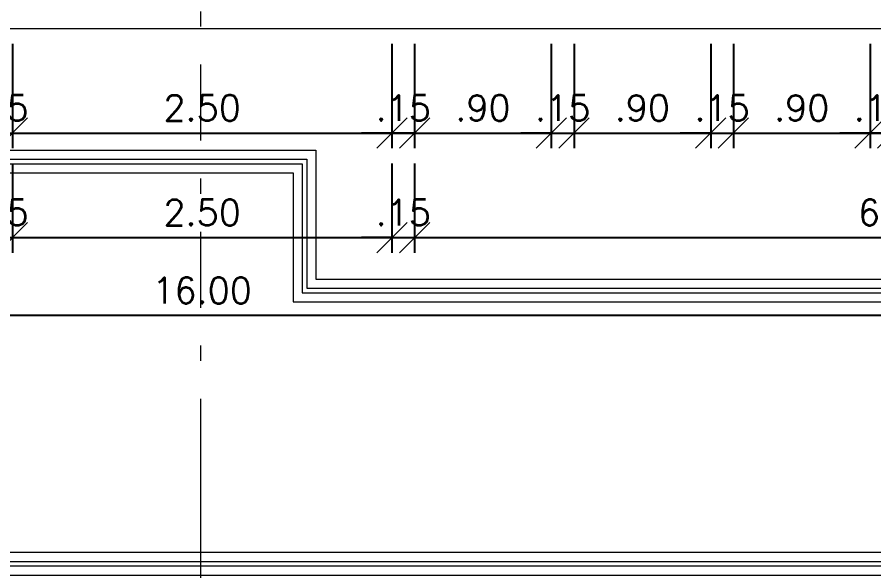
# Model space of a CAD drawing. Header units: millimetres. Extents: x 521 to 1055, y 261 to 520.
# Drawn here: x 673.03 to 678.68, y 370.68 to 374.32 of the extents above; entities that cross this region are included whole.
import ezdxf
from ezdxf.enums import TextEntityAlignment as Align

# ---------------------------------------------------------------- set-up
doc = ezdxf.new("R2010")
doc.units = ezdxf.units.MM
doc.linetypes.add('CONTINU', pattern=[0])
doc.linetypes.add('DASHDOTX2', pattern=[2, 1, -0.5, 0, -0.5])
doc.layers.add('0.1', color=8, linetype='Continuous', lineweight=13)
doc.styles.add('ROMANS', font='romans')
doc.dimstyles.new('Fares Eng - 50', dxfattribs={"dimscale": 2, "dimtxt": 0.085, "dimasz": 0.1, "dimexe": 0.05, "dimexo": 0.05, "dimgap": 0.04, "dimtad": 1, "dimzin": 4, "dimdsep": 46, "dimtxsty": 'ROMANS', "dimblk1": 'OBLIQUE', "dimblk2": 'OBLIQUE', "dimsah": 1, "dimcen": 0.05, "dimdle": 0.05, "dimclrd": 8, "dimclre": 8, "dimclrt": 8, "dimaunit": 1, "dimadec": 0, "dimazin": 0, "dimtfac": 1, "dimtix": 1, "dimtmove": 2, "dimatfit": 0, "dimldrblk": 'OPEN90', "dimfxl": 1, "dimtolj": 1, "dimtzin": 0, "dimarcsym": 0})

# ---------------------------------------------------------------- blocks, each defined once
blk = doc.blocks.new('_OBLIQUE')
at = {"color": 0, "linetype": 'ByBlock'}
blk.add_line((-0.5, -0.5), (0.5, 0.5), dxfattribs=at)
blk = doc.blocks.new('*D347')
at = {"layer": '0.1', "color": 8, "linetype": 'CONTINU', "lineweight": -2, "transparency": 16777216}
for p, q in [((672.8527, 374.1465), (672.8527, 373.4588)), ((673.0027, 374.1465), (673.0027, 373.4588)), ((672.8527, 373.5588), (672.6527, 373.5588)), ((672.8527, 373.5588), (673.0027, 373.5588)), ((673.0027, 373.5588), (673.2027, 373.5588))]:
    blk.add_line(p, q, dxfattribs=at)
at = {"layer": 'DEFPOINTS', "color": 0, "linetype": 'CONTINU', "lineweight": -2, "transparency": 16777216}
for p in [(672.8527, 374.2465), (673.0027, 374.2465), (673.0027, 373.5588)]:
    blk.add_point(p, dxfattribs=at)
at = {"layer": '0.1', "color": 8, "linetype": 'CONTINU', "lineweight": -2, "transparency": 16777216, "xscale": 0.2, "yscale": 0.2, "zscale": 0.2}
blk.add_blockref('_OBLIQUE', (672.8527, 373.5588), dxfattribs=at)
at = {"layer": '0.1', "color": 8, "linetype": 'CONTINU', "lineweight": -2, "transparency": 16777216, "xscale": 0.2, "yscale": 0.2, "zscale": 0.2, "rotation": 180}
blk.add_blockref('_OBLIQUE', (673.0027, 373.5588), dxfattribs=at)
at = {"layer": '0.1', "color": 8, "linetype": 'CONTINU', "transparency": 16777216, "insert": (672.9277, 373.7238), "char_height": 0.17, "attachment_point": 5, "style": 'ROMANS'}
blk.add_mtext('\\A1;.15', dxfattribs=at)
blk = doc.blocks.new('_Open90')
at = {"color": 0, "linetype": 'ByBlock', "lineweight": -2}
for p, q in [((-0.5, 0.5), (0, 0)), ((0, 0), (-1, 0)), ((0, 0), (-0.5, -0.5))]:
    blk.add_line(p, q, dxfattribs=at)
blk = doc.blocks.new('*D348')
at = {"layer": '0.1', "color": 8, "linetype": 'CONTINU', "lineweight": -2, "transparency": 16777216}
for p, q in [((673.0027, 374.1465), (673.0027, 373.4588)), ((675.5027, 374.1465), (675.5027, 373.4588)), ((672.9027, 373.5588), (675.6027, 373.5588))]:
    blk.add_line(p, q, dxfattribs=at)
at = {"layer": 'DEFPOINTS', "color": 0, "linetype": 'CONTINU', "lineweight": -2, "transparency": 16777216}
for p in [(673.0027, 374.2465), (675.5027, 374.2465), (675.5027, 373.5588)]:
    blk.add_point(p, dxfattribs=at)
at = {"layer": '0.1', "color": 8, "linetype": 'CONTINU', "lineweight": -2, "transparency": 16777216, "xscale": 0.2, "yscale": 0.2, "zscale": 0.2, "rotation": 180}
blk.add_blockref('_OBLIQUE', (673.0027, 373.5588), dxfattribs=at)
at = {"layer": '0.1', "color": 8, "linetype": 'CONTINU', "lineweight": -2, "transparency": 16777216, "xscale": 0.2, "yscale": 0.2, "zscale": 0.2}
blk.add_blockref('_OBLIQUE', (675.5027, 373.5588), dxfattribs=at)
at = {"layer": '0.1', "color": 8, "linetype": 'CONTINU', "transparency": 16777216, "insert": (674.2527, 373.7238), "char_height": 0.17, "attachment_point": 5, "style": 'ROMANS'}
blk.add_mtext('\\A1;2.50', dxfattribs=at)
blk = doc.blocks.new('*D349')
at = {"layer": '0.1', "color": 8, "linetype": 'CONTINU', "lineweight": -2, "transparency": 16777216}
for p, q in [((675.5027, 374.1465), (675.5027, 373.4588)), ((675.6527, 374.1465), (675.6527, 373.4588)), ((675.5027, 373.5588), (675.3027, 373.5588)), ((675.6527, 373.5588), (675.5027, 373.5588)), ((675.6527, 373.5588), (675.8527, 373.5588))]:
    blk.add_line(p, q, dxfattribs=at)
at = {"layer": 'DEFPOINTS', "color": 0, "linetype": 'CONTINU', "lineweight": -2, "transparency": 16777216}
for p in [(675.5027, 374.2465), (675.6527, 374.2465), (675.5027, 373.5588)]:
    blk.add_point(p, dxfattribs=at)
at = {"layer": '0.1', "color": 8, "linetype": 'CONTINU', "lineweight": -2, "transparency": 16777216, "xscale": 0.2, "yscale": 0.2, "zscale": 0.2}
blk.add_blockref('_OBLIQUE', (675.5027, 373.5588), dxfattribs=at)
at = {"layer": '0.1', "color": 8, "linetype": 'CONTINU', "lineweight": -2, "transparency": 16777216, "xscale": 0.2, "yscale": 0.2, "zscale": 0.2, "rotation": 180}
blk.add_blockref('_OBLIQUE', (675.6527, 373.5588), dxfattribs=at)
at = {"layer": '0.1', "color": 8, "linetype": 'CONTINU', "transparency": 16777216, "insert": (675.5777, 373.7238), "char_height": 0.17, "attachment_point": 5, "style": 'ROMANS'}
blk.add_mtext('\\A1;.15', dxfattribs=at)
blk = doc.blocks.new('*D350')
at = {"layer": '0.1', "color": 8, "linetype": 'CONTINU', "lineweight": -2, "transparency": 16777216}
for p, q in [((678.6527, 374.1465), (678.6527, 373.4588)), ((678.8027, 374.1465), (678.8027, 373.4588)), ((678.6527, 373.5588), (678.4527, 373.5588)), ((678.8027, 373.5588), (678.6527, 373.5588)), ((678.8027, 373.5588), (679.0027, 373.5588))]:
    blk.add_line(p, q, dxfattribs=at)
at = {"layer": 'DEFPOINTS', "color": 0, "linetype": 'CONTINU', "lineweight": -2, "transparency": 16777216}
for p in [(678.6527, 374.2465), (678.8027, 374.2465), (678.6527, 373.5588)]:
    blk.add_point(p, dxfattribs=at)
at = {"layer": '0.1', "color": 8, "linetype": 'CONTINU', "lineweight": -2, "transparency": 16777216, "xscale": 0.2, "yscale": 0.2, "zscale": 0.2}
blk.add_blockref('_OBLIQUE', (678.6527, 373.5588), dxfattribs=at)
at = {"layer": '0.1', "color": 8, "linetype": 'CONTINU', "lineweight": -2, "transparency": 16777216, "xscale": 0.2, "yscale": 0.2, "zscale": 0.2, "rotation": 180}
blk.add_blockref('_OBLIQUE', (678.8027, 373.5588), dxfattribs=at)
at = {"layer": '0.1', "color": 8, "linetype": 'CONTINU', "transparency": 16777216, "insert": (678.7277, 373.7238), "char_height": 0.17, "attachment_point": 5, "style": 'ROMANS'}
blk.add_mtext('\\A1;.15', dxfattribs=at)
blk = doc.blocks.new('*D355')
at = {"layer": '0.1', "color": 8, "linetype": 'CONTINU', "lineweight": -2, "transparency": 16777216}
for p, q in [((672.8527, 373.3588), (672.8527, 372.77)), ((673.0027, 373.3588), (673.0027, 372.77)), ((672.8527, 372.87), (672.6527, 372.87)), ((672.8527, 372.87), (673.0027, 372.87)), ((673.0027, 372.87), (673.2027, 372.87))]:
    blk.add_line(p, q, dxfattribs=at)
at = {"layer": 'DEFPOINTS', "color": 0, "linetype": 'CONTINU', "lineweight": -2, "transparency": 16777216}
for p in [(672.8527, 373.4588), (673.0027, 373.4588), (673.0027, 372.87)]:
    blk.add_point(p, dxfattribs=at)
at = {"layer": '0.1', "color": 8, "linetype": 'CONTINU', "lineweight": -2, "transparency": 16777216, "xscale": 0.2, "yscale": 0.2, "zscale": 0.2}
blk.add_blockref('_OBLIQUE', (672.8527, 372.87), dxfattribs=at)
at = {"layer": '0.1', "color": 8, "linetype": 'CONTINU', "lineweight": -2, "transparency": 16777216, "xscale": 0.2, "yscale": 0.2, "zscale": 0.2, "rotation": 180}
blk.add_blockref('_OBLIQUE', (673.0027, 372.87), dxfattribs=at)
at = {"layer": '0.1', "color": 8, "linetype": 'CONTINU', "transparency": 16777216, "insert": (672.9277, 373.035), "char_height": 0.17, "attachment_point": 5, "style": 'ROMANS'}
blk.add_mtext('\\A1;.15', dxfattribs=at)
blk = doc.blocks.new('*D356')
at = {"layer": '0.1', "color": 8, "linetype": 'CONTINU', "lineweight": -2, "transparency": 16777216}
for p, q in [((673.0027, 373.3588), (673.0027, 372.77)), ((675.5027, 373.3588), (675.5027, 372.77)), ((672.9027, 372.87), (675.6027, 372.87))]:
    blk.add_line(p, q, dxfattribs=at)
at = {"layer": 'DEFPOINTS', "color": 0, "linetype": 'CONTINU', "lineweight": -2, "transparency": 16777216}
for p in [(673.0027, 373.4588), (675.5027, 373.4588), (675.5027, 372.87)]:
    blk.add_point(p, dxfattribs=at)
at = {"layer": '0.1', "color": 8, "linetype": 'CONTINU', "lineweight": -2, "transparency": 16777216, "xscale": 0.2, "yscale": 0.2, "zscale": 0.2, "rotation": 180}
blk.add_blockref('_OBLIQUE', (673.0027, 372.87), dxfattribs=at)
at = {"layer": '0.1', "color": 8, "linetype": 'CONTINU', "lineweight": -2, "transparency": 16777216, "xscale": 0.2, "yscale": 0.2, "zscale": 0.2}
blk.add_blockref('_OBLIQUE', (675.5027, 372.87), dxfattribs=at)
at = {"layer": '0.1', "color": 8, "linetype": 'CONTINU', "transparency": 16777216, "insert": (674.2527, 373.035), "char_height": 0.17, "attachment_point": 5, "style": 'ROMANS'}
blk.add_mtext('\\A1;2.50', dxfattribs=at)
blk = doc.blocks.new('*D357')
at = {"layer": '0.1', "color": 8, "linetype": 'CONTINU', "lineweight": -2, "transparency": 16777216}
for p, q in [((675.5027, 373.3588), (675.5027, 372.77)), ((675.6527, 373.3588), (675.6527, 372.77)), ((675.5027, 372.87), (675.3027, 372.87)), ((675.5027, 372.87), (675.6527, 372.87)), ((675.6527, 372.87), (675.8527, 372.87))]:
    blk.add_line(p, q, dxfattribs=at)
at = {"layer": 'DEFPOINTS', "color": 0, "linetype": 'CONTINU', "lineweight": -2, "transparency": 16777216}
for p in [(675.5027, 373.4588), (675.6527, 373.4588), (675.6527, 372.87)]:
    blk.add_point(p, dxfattribs=at)
at = {"layer": '0.1', "color": 8, "linetype": 'CONTINU', "lineweight": -2, "transparency": 16777216, "xscale": 0.2, "yscale": 0.2, "zscale": 0.2}
blk.add_blockref('_OBLIQUE', (675.5027, 372.87), dxfattribs=at)
at = {"layer": '0.1', "color": 8, "linetype": 'CONTINU', "lineweight": -2, "transparency": 16777216, "xscale": 0.2, "yscale": 0.2, "zscale": 0.2, "rotation": 180}
blk.add_blockref('_OBLIQUE', (675.6527, 372.87), dxfattribs=at)
at = {"layer": '0.1', "color": 8, "linetype": 'CONTINU', "transparency": 16777216, "insert": (675.5777, 373.035), "char_height": 0.17, "attachment_point": 5, "style": 'ROMANS'}
blk.add_mtext('\\A1;.15', dxfattribs=at)
blk = doc.blocks.new('*D358')
at = {"layer": '0.1', "color": 8, "linetype": 'CONTINU', "lineweight": -2, "transparency": 16777216}
for p, q in [((675.6527, 373.3588), (675.6527, 372.77)), ((682.0027, 373.3588), (682.0027, 372.77)), ((675.5527, 372.87), (682.1027, 372.87))]:
    blk.add_line(p, q, dxfattribs=at)
at = {"layer": 'DEFPOINTS', "color": 0, "linetype": 'CONTINU', "lineweight": -2, "transparency": 16777216}
for p in [(675.6527, 373.4588), (682.0027, 373.4588), (682.0027, 372.87)]:
    blk.add_point(p, dxfattribs=at)
at = {"layer": '0.1', "color": 8, "linetype": 'CONTINU', "lineweight": -2, "transparency": 16777216, "xscale": 0.2, "yscale": 0.2, "zscale": 0.2, "rotation": 180}
blk.add_blockref('_OBLIQUE', (675.6527, 372.87), dxfattribs=at)
at = {"layer": '0.1', "color": 8, "linetype": 'CONTINU', "lineweight": -2, "transparency": 16777216, "xscale": 0.2, "yscale": 0.2, "zscale": 0.2}
blk.add_blockref('_OBLIQUE', (682.0027, 372.87), dxfattribs=at)
at = {"layer": '0.1', "color": 8, "linetype": 'CONTINU', "transparency": 16777216, "insert": (678.8277, 373.035), "char_height": 0.17, "attachment_point": 5, "style": 'ROMANS'}
blk.add_mtext('\\A1;6.35', dxfattribs=at)
blk = doc.blocks.new('*D411')
at = {"layer": '0.1', "color": 8, "linetype": 'CONTINU', "lineweight": -2, "transparency": 16777216}
for p, q in [((666.2527, 372.67), (666.2527, 372.2574)), ((682.2527, 372.6715), (682.2527, 372.2574)), ((682.3527, 372.3574), (666.1527, 372.3574))]:
    blk.add_line(p, q, dxfattribs=at)
at = {"layer": 'DEFPOINTS', "color": 0, "linetype": 'CONTINU', "lineweight": -2, "transparency": 16777216}
for p in [(666.2527, 372.77), (682.2527, 372.7715), (666.2527, 372.3574)]:
    blk.add_point(p, dxfattribs=at)
at = {"layer": '0.1', "color": 8, "linetype": 'CONTINU', "lineweight": -2, "transparency": 16777216, "xscale": 0.2, "yscale": 0.2, "zscale": 0.2, "rotation": 180}
blk.add_blockref('_OBLIQUE', (666.2527, 372.3574), dxfattribs=at)
at = {"layer": '0.1', "color": 8, "linetype": 'CONTINU', "lineweight": -2, "transparency": 16777216, "xscale": 0.2, "yscale": 0.2, "zscale": 0.2}
blk.add_blockref('_OBLIQUE', (682.2527, 372.3574), dxfattribs=at)
at = {"layer": '0.1', "color": 8, "linetype": 'CONTINU', "transparency": 16777216, "insert": (674.2527, 372.5224), "char_height": 0.17, "attachment_point": 5, "style": 'ROMANS'}
blk.add_mtext('\\A1;16.00', dxfattribs=at)
blk = doc.blocks.new('*D671')
at = {"layer": '0.1', "color": 8, "linetype": 'CONTINU', "lineweight": -2, "transparency": 16777216}
for p, q in [((675.6527, 374.1465), (675.6527, 373.4588)), ((676.5527, 374.1465), (676.5527, 373.4588)), ((675.5527, 373.5588), (676.6527, 373.5588))]:
    blk.add_line(p, q, dxfattribs=at)
at = {"layer": 'DEFPOINTS', "color": 0, "linetype": 'CONTINU', "lineweight": -2, "transparency": 16777216}
for p in [(675.6527, 374.2465), (676.5527, 374.2465), (676.5527, 373.5588)]:
    blk.add_point(p, dxfattribs=at)
at = {"layer": '0.1', "color": 8, "linetype": 'CONTINU', "lineweight": -2, "transparency": 16777216, "xscale": 0.2, "yscale": 0.2, "zscale": 0.2, "rotation": 180}
blk.add_blockref('_OBLIQUE', (675.6527, 373.5588), dxfattribs=at)
at = {"layer": '0.1', "color": 8, "linetype": 'CONTINU', "lineweight": -2, "transparency": 16777216, "xscale": 0.2, "yscale": 0.2, "zscale": 0.2}
blk.add_blockref('_OBLIQUE', (676.5527, 373.5588), dxfattribs=at)
at = {"layer": '0.1', "color": 8, "linetype": 'CONTINU', "transparency": 16777216, "insert": (676.1027, 373.7238), "char_height": 0.17, "attachment_point": 5, "style": 'ROMANS'}
blk.add_mtext('\\A1;.90', dxfattribs=at)
blk = doc.blocks.new('*D672')
at = {"layer": '0.1', "color": 8, "linetype": 'CONTINU', "lineweight": -2, "transparency": 16777216}
for p, q in [((676.7027, 374.1465), (676.7027, 373.4588)), ((677.6027, 374.1465), (677.6027, 373.4588)), ((676.6027, 373.5588), (677.7027, 373.5588))]:
    blk.add_line(p, q, dxfattribs=at)
at = {"layer": 'DEFPOINTS', "color": 0, "linetype": 'CONTINU', "lineweight": -2, "transparency": 16777216}
for p in [(676.7027, 374.2465), (677.6027, 374.2465), (677.6027, 373.5588)]:
    blk.add_point(p, dxfattribs=at)
at = {"layer": '0.1', "color": 8, "linetype": 'CONTINU', "lineweight": -2, "transparency": 16777216, "xscale": 0.2, "yscale": 0.2, "zscale": 0.2, "rotation": 180}
blk.add_blockref('_OBLIQUE', (676.7027, 373.5588), dxfattribs=at)
at = {"layer": '0.1', "color": 8, "linetype": 'CONTINU', "lineweight": -2, "transparency": 16777216, "xscale": 0.2, "yscale": 0.2, "zscale": 0.2}
blk.add_blockref('_OBLIQUE', (677.6027, 373.5588), dxfattribs=at)
at = {"layer": '0.1', "color": 8, "linetype": 'CONTINU', "transparency": 16777216, "insert": (677.1527, 373.7238), "char_height": 0.17, "attachment_point": 5, "style": 'ROMANS'}
blk.add_mtext('\\A1;.90', dxfattribs=at)
blk = doc.blocks.new('*D673')
at = {"layer": '0.1', "color": 8, "linetype": 'CONTINU', "lineweight": -2, "transparency": 16777216}
for p, q in [((677.6027, 374.1465), (677.6027, 373.4588)), ((677.7527, 374.1465), (677.7527, 373.4588)), ((677.6027, 373.5588), (677.4027, 373.5588)), ((677.6027, 373.5588), (677.7527, 373.5588)), ((677.7527, 373.5588), (677.9527, 373.5588))]:
    blk.add_line(p, q, dxfattribs=at)
at = {"layer": 'DEFPOINTS', "color": 0, "linetype": 'CONTINU', "lineweight": -2, "transparency": 16777216}
for p in [(677.6027, 374.2465), (677.7527, 374.2465), (677.7527, 373.5588)]:
    blk.add_point(p, dxfattribs=at)
at = {"layer": '0.1', "color": 8, "linetype": 'CONTINU', "lineweight": -2, "transparency": 16777216, "xscale": 0.2, "yscale": 0.2, "zscale": 0.2}
blk.add_blockref('_OBLIQUE', (677.6027, 373.5588), dxfattribs=at)
at = {"layer": '0.1', "color": 8, "linetype": 'CONTINU', "lineweight": -2, "transparency": 16777216, "xscale": 0.2, "yscale": 0.2, "zscale": 0.2, "rotation": 180}
blk.add_blockref('_OBLIQUE', (677.7527, 373.5588), dxfattribs=at)
at = {"layer": '0.1', "color": 8, "linetype": 'CONTINU', "transparency": 16777216, "insert": (677.6777, 373.7238), "char_height": 0.17, "attachment_point": 5, "style": 'ROMANS'}
blk.add_mtext('\\A1;.15', dxfattribs=at)
blk = doc.blocks.new('*D674')
at = {"layer": '0.1', "color": 8, "linetype": 'CONTINU', "lineweight": -2, "transparency": 16777216}
for p, q in [((677.7527, 374.1465), (677.7527, 373.4588)), ((678.6527, 374.1465), (678.6527, 373.4588)), ((677.6527, 373.5588), (678.7527, 373.5588))]:
    blk.add_line(p, q, dxfattribs=at)
at = {"layer": 'DEFPOINTS', "color": 0, "linetype": 'CONTINU', "lineweight": -2, "transparency": 16777216}
for p in [(677.7527, 374.2465), (678.6527, 374.2465), (678.6527, 373.5588)]:
    blk.add_point(p, dxfattribs=at)
at = {"layer": '0.1', "color": 8, "linetype": 'CONTINU', "lineweight": -2, "transparency": 16777216, "xscale": 0.2, "yscale": 0.2, "zscale": 0.2, "rotation": 180}
blk.add_blockref('_OBLIQUE', (677.7527, 373.5588), dxfattribs=at)
at = {"layer": '0.1', "color": 8, "linetype": 'CONTINU', "lineweight": -2, "transparency": 16777216, "xscale": 0.2, "yscale": 0.2, "zscale": 0.2}
blk.add_blockref('_OBLIQUE', (678.6527, 373.5588), dxfattribs=at)
at = {"layer": '0.1', "color": 8, "linetype": 'CONTINU', "transparency": 16777216, "insert": (678.2027, 373.7238), "char_height": 0.17, "attachment_point": 5, "style": 'ROMANS'}
blk.add_mtext('\\A1;.90', dxfattribs=at)
blk = doc.blocks.new('*D675')
at = {"layer": '0.1', "color": 8, "linetype": 'CONTINU', "lineweight": -2, "transparency": 16777216}
for p, q in [((676.5527, 374.1465), (676.5527, 373.4588)), ((676.7027, 374.1465), (676.7027, 373.4588)), ((676.5527, 373.5588), (676.3527, 373.5588)), ((676.5527, 373.5588), (676.7027, 373.5588)), ((676.7027, 373.5588), (676.9027, 373.5588))]:
    blk.add_line(p, q, dxfattribs=at)
at = {"layer": 'DEFPOINTS', "color": 0, "linetype": 'CONTINU', "lineweight": -2, "transparency": 16777216}
for p in [(676.5527, 374.2465), (676.7027, 374.2465), (676.7027, 373.5588)]:
    blk.add_point(p, dxfattribs=at)
at = {"layer": '0.1', "color": 8, "linetype": 'CONTINU', "lineweight": -2, "transparency": 16777216, "xscale": 0.2, "yscale": 0.2, "zscale": 0.2}
blk.add_blockref('_OBLIQUE', (676.5527, 373.5588), dxfattribs=at)
at = {"layer": '0.1', "color": 8, "linetype": 'CONTINU', "lineweight": -2, "transparency": 16777216, "xscale": 0.2, "yscale": 0.2, "zscale": 0.2, "rotation": 180}
blk.add_blockref('_OBLIQUE', (676.7027, 373.5588), dxfattribs=at)
at = {"layer": '0.1', "color": 8, "linetype": 'CONTINU', "transparency": 16777216, "insert": (676.6277, 373.7238), "char_height": 0.17, "attachment_point": 5, "style": 'ROMANS'}
blk.add_mtext('\\A1;.15', dxfattribs=at)
blk = doc.blocks.new('Cor-4A')
h = blk.add_hatch(color=1)
edge = h.paths.add_edge_path()
edge.add_line((-0.000046, -0.007316), (-0.007572, 0))
edge.add_line((-0.007572, 0), (-0.000141, 0.007314))
edge.add_line((-0.000141, 0.007314), (-0.000141, 0.004997))
edge.add_arc((0.000001, 0), 0.004999, 91.62163, 269.46796)
edge.add_line((-0.000046, -0.004999), (-0.000046, -0.007316))
at = {"linetype": 'DASHDOTX2'}
blk.add_line((0, 0.037351), (0, 0.004998), dxfattribs=at)
at = {"color": 1}
blk.add_lwpolyline([(-0.000046, -0.007316), (-0.007572, 0), (-0.000141, 0.007314), (-0.000141, 0.004997, 0.98138), (-0.000046, -0.004999)], format="xyb", close=True, dxfattribs=at)
blk.add_circle((0, 0), 0.004998, dxfattribs=at)
at = {"color": 3, "style": 'ROMANS'}
blk.add_attdef('O', text='', height=0.006, rotation=90, dxfattribs=at).set_placement((0.000194, 0), align=Align.MIDDLE)

msp = doc.modelspace()

# ---------------------------------------------------------------- linework, layer by layer
at = {"layer": '0.1', "color": 8, "linetype": 'DASHDOTX2', "ltscale": 0.5}
msp.add_line((674.24187, 424.60892), (674.24187, 371.68747), dxfattribs=at)
at = {"layer": '0.1', "color": 7}
msp.add_line((670.60267, 374.24649), (682.25267, 374.24649), dxfattribs=at)
at = {"layer": '0.1', "color": 8}
for points in [[(682.15267, 371.04649), (682.15267, 370.64649), (669.85267, 370.64649), (669.85267, 373.44649), (675.00267, 373.44649), (675.00267, 372.59649), (678.90267, 372.59649), (678.90267, 374.24649), (678.90267, 374.24649)], [(682.09267, 371.04649), (682.09267, 370.70649), (669.91267, 370.70649), (669.91267, 373.38649), (674.94267, 373.38649), (674.94267, 372.53649), (678.96267, 372.53649), (678.96267, 374.18649), (682.00267, 374.18649)], [(682.06267, 371.04649), (682.06267, 370.73649), (669.94267, 370.73649), (669.94267, 373.35649), (674.91267, 373.35649), (674.91267, 372.50649), (678.99267, 372.50649), (678.99267, 374.15649), (682.00267, 374.15649)], [(682.00267, 371.04649), (682.00267, 370.79649), (670.00267, 370.79649), (670.00267, 373.29649), (674.85267, 373.29649), (674.85267, 372.44649), (679.05267, 372.44649), (679.05267, 374.09649), (682.00267, 374.09649)]]:
    msp.add_lwpolyline(points, dxfattribs=at)

# ---------------------------------------------------------------- block references
ref = msp.add_blockref('Cor-4A', (674.24187, 368.34081), dxfattribs=dict(at, xscale=89.59999999999991, yscale=89.59999999999991, zscale=89.59999999999991))
ref.add_attrib('O', 'C', dxfattribs={"layer": '0', "color": 3, "height": 0.5376, "style": 'ROMANS'}).set_placement((674.25926, 368.34081), align=Align.MIDDLE)

# ---------------------------------------------------------------- dimensions: what is measured, and where the dimension line sits
at = {"layer": '0.1', "color": 8, "linetype": 'CONTINU'}
for base, p1, p2, picture, middle in [((673.00267, 373.55885), (672.85267, 374.24649), (673.00267, 374.24649), '*D347', (672.92767, 373.72385)), ((675.50267, 373.55885), (673.00267, 374.24649), (675.50267, 374.24649), '*D348', (674.25267, 373.72385)), ((675.50267, 373.55885), (675.65267, 374.24649), (675.50267, 374.24649), '*D349', (675.57767, 373.72385)), ((676.55267, 373.55885), (675.65267, 374.24649), (676.55267, 374.24649), '*D671', (676.10267, 373.72385)), ((676.70267, 373.55885), (676.55267, 374.24649), (676.70267, 374.24649), '*D675', (676.62767, 373.72385)), ((677.60267, 373.55885), (676.70267, 374.24649), (677.60267, 374.24649), '*D672', (677.15267, 373.72385)), ((677.75267, 373.55885), (677.60267, 374.24649), (677.75267, 374.24649), '*D673', (677.67767, 373.72385)), ((678.65267, 373.55885), (677.75267, 374.24649), (678.65267, 374.24649), '*D674', (678.20267, 373.72385)), ((678.65267, 373.55885), (678.80267, 374.24649), (678.65267, 374.24649), '*D350', (678.72767, 373.72385)), ((673.00267, 372.86999), (672.85267, 373.45885), (673.00267, 373.45885), '*D355', (672.92767, 373.03499)), ((675.50267, 372.86999), (673.00267, 373.45885), (675.50267, 373.45885), '*D356', (674.25267, 373.03499)), ((675.65267, 372.86999), (675.50267, 373.45885), (675.65267, 373.45885), '*D357', (675.57767, 373.03499)), ((682.00267, 372.86999), (675.65267, 373.45885), (682.00267, 373.45885), '*D358', (678.82767, 373.03499)), ((666.25267, 372.35743), (682.25267, 372.77149), (666.25267, 372.76999), '*D411', (674.25267, 372.52243))]:
    dim = msp.add_linear_dim(base=base, p1=p1, p2=p2, dimstyle='Fares Eng - 50', dxfattribs=at)
    dim.commit()
    dim.dimension.update_dxf_attribs({"geometry": picture, "text_midpoint": middle})

doc.saveas('drawing.dxf')
